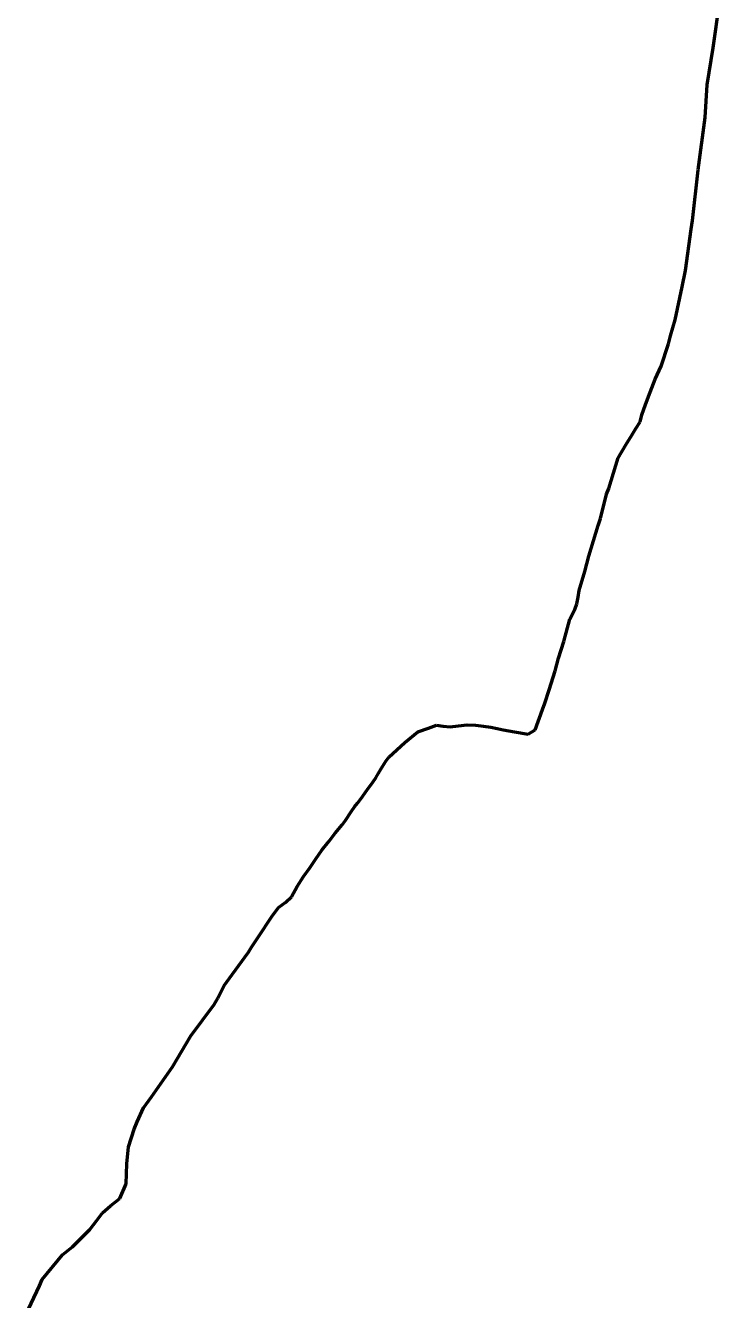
# Model space of a CAD drawing. Header units: inches. Extents: x 0 to 210, y 43 to 254.
# Drawn here: x 110.91 to 123.78, y 72.18 to 95.82 of the extents above; entities that cross this region are included whole.
import ezdxf

# ---------------------------------------------------------------- set-up
doc = ezdxf.new("R2010")
doc.units = ezdxf.units.IN
doc.header["$MEASUREMENT"] = 0
doc.layers.add('Layer 1', color=7, linetype='Continuous')

# ---------------------------------------------------------------- blocks, each defined once
blk = doc.blocks.new('block 661')
at = {"layer": 'Layer 1', "color": 12, "lineweight": 70, "true_color": 0xcc0000}
blk.add_lwpolyline([(110.91, 71.899), (111.168, 72.449)], dxfattribs=at)
blk = doc.blocks.new('block 662')
at = {"layer": 'Layer 1', "color": 12, "lineweight": 70, "true_color": 0xcc0000}
blk.add_lwpolyline([(111.168, 72.449), (111.22, 72.567)], dxfattribs=at)
blk = doc.blocks.new('block 663')
at = {"layer": 'Layer 1', "color": 12, "lineweight": 70, "true_color": 0xcc0000}
blk.add_lwpolyline([(111.22, 72.567), (111.595, 73.022)], dxfattribs=at)
blk = doc.blocks.new('block 664')
at = {"layer": 'Layer 1', "color": 12, "lineweight": 70, "true_color": 0xcc0000}
blk.add_lwpolyline([(111.595, 73.022), (111.784, 73.174)], dxfattribs=at)
blk = doc.blocks.new('block 665')
at = {"layer": 'Layer 1', "color": 12, "lineweight": 70, "true_color": 0xcc0000}
blk.add_lwpolyline([(111.784, 73.174), (111.951, 73.335)], dxfattribs=at)
blk = doc.blocks.new('block 666')
at = {"layer": 'Layer 1', "color": 12, "lineweight": 70, "true_color": 0xcc0000}
blk.add_lwpolyline([(111.951, 73.335), (112.1, 73.494)], dxfattribs=at)
blk = doc.blocks.new('block 667')
at = {"layer": 'Layer 1', "color": 12, "lineweight": 70, "true_color": 0xcc0000}
blk.add_lwpolyline([(112.1, 73.494), (112.227, 73.652)], dxfattribs=at)
blk = doc.blocks.new('block 668')
at = {"layer": 'Layer 1', "color": 12, "lineweight": 70, "true_color": 0xcc0000}
blk.add_lwpolyline([(112.227, 73.652), (112.339, 73.8)], dxfattribs=at)
blk = doc.blocks.new('block 669')
at = {"layer": 'Layer 1', "color": 12, "lineweight": 70, "true_color": 0xcc0000}
blk.add_lwpolyline([(112.339, 73.8), (112.489, 73.932)], dxfattribs=at)
blk = doc.blocks.new('block 670')
at = {"layer": 'Layer 1', "color": 12, "lineweight": 70, "true_color": 0xcc0000}
blk.add_lwpolyline([(112.489, 73.932), (112.658, 74.067)], dxfattribs=at)
blk = doc.blocks.new('block 671')
at = {"layer": 'Layer 1', "color": 12, "lineweight": 70, "true_color": 0xcc0000}
blk.add_lwpolyline([(112.658, 74.067), (112.775, 74.34)], dxfattribs=at)
blk = doc.blocks.new('block 672')
at = {"layer": 'Layer 1', "color": 12, "lineweight": 70, "true_color": 0xcc0000}
blk.add_lwpolyline([(112.775, 74.34), (112.789, 74.71)], dxfattribs=at)
blk = doc.blocks.new('block 673')
at = {"layer": 'Layer 1', "color": 12, "lineweight": 70, "true_color": 0xcc0000}
blk.add_lwpolyline([(112.789, 74.71), (112.822, 75.027)], dxfattribs=at)
blk = doc.blocks.new('block 674')
at = {"layer": 'Layer 1', "color": 12, "lineweight": 70, "true_color": 0xcc0000}
blk.add_lwpolyline([(112.822, 75.027), (112.928, 75.351)], dxfattribs=at)
blk = doc.blocks.new('block 675')
at = {"layer": 'Layer 1', "color": 12, "lineweight": 70, "true_color": 0xcc0000}
blk.add_lwpolyline([(112.928, 75.351), (112.978, 75.492)], dxfattribs=at)
blk = doc.blocks.new('block 676')
at = {"layer": 'Layer 1', "color": 12, "lineweight": 70, "true_color": 0xcc0000}
blk.add_lwpolyline([(112.978, 75.492), (113.097, 75.752)], dxfattribs=at)
blk = doc.blocks.new('block 677')
at = {"layer": 'Layer 1', "color": 12, "lineweight": 70, "true_color": 0xcc0000}
blk.add_lwpolyline([(113.097, 75.752), (113.244, 75.954)], dxfattribs=at)
blk = doc.blocks.new('block 678')
at = {"layer": 'Layer 1', "color": 12, "lineweight": 70, "true_color": 0xcc0000}
blk.add_lwpolyline([(113.244, 75.954), (113.634, 76.507)], dxfattribs=at)
blk = doc.blocks.new('block 679')
at = {"layer": 'Layer 1', "color": 12, "lineweight": 70, "true_color": 0xcc0000}
blk.add_lwpolyline([(113.634, 76.507), (113.975, 77.083)], dxfattribs=at)
blk = doc.blocks.new('block 680')
at = {"layer": 'Layer 1', "color": 12, "lineweight": 70, "true_color": 0xcc0000}
blk.add_lwpolyline([(113.975, 77.083), (114.408, 77.667)], dxfattribs=at)
blk = doc.blocks.new('block 681')
at = {"layer": 'Layer 1', "color": 12, "lineweight": 70, "true_color": 0xcc0000}
blk.add_lwpolyline([(114.408, 77.667), (114.474, 77.785)], dxfattribs=at)
blk = doc.blocks.new('block 682')
at = {"layer": 'Layer 1', "color": 12, "lineweight": 70, "true_color": 0xcc0000}
blk.add_lwpolyline([(114.474, 77.785), (114.595, 78.017)], dxfattribs=at)
blk = doc.blocks.new('block 683')
at = {"layer": 'Layer 1', "color": 12, "lineweight": 70, "true_color": 0xcc0000}
blk.add_lwpolyline([(114.595, 78.017), (114.743, 78.223)], dxfattribs=at)
blk = doc.blocks.new('block 684')
at = {"layer": 'Layer 1', "color": 12, "lineweight": 70, "true_color": 0xcc0000}
blk.add_lwpolyline([(114.743, 78.223), (115.045, 78.637)], dxfattribs=at)
blk = doc.blocks.new('block 685')
at = {"layer": 'Layer 1', "color": 12, "lineweight": 70, "true_color": 0xcc0000}
blk.add_lwpolyline([(115.045, 78.637), (115.101, 78.728)], dxfattribs=at)
blk = doc.blocks.new('block 686')
at = {"layer": 'Layer 1', "color": 12, "lineweight": 70, "true_color": 0xcc0000}
blk.add_lwpolyline([(115.101, 78.728), (115.227, 78.917)], dxfattribs=at)
blk = doc.blocks.new('block 687')
at = {"layer": 'Layer 1', "color": 12, "lineweight": 70, "true_color": 0xcc0000}
blk.add_lwpolyline([(115.227, 78.917), (115.475, 79.298)], dxfattribs=at)
blk = doc.blocks.new('block 688')
at = {"layer": 'Layer 1', "color": 12, "lineweight": 70, "true_color": 0xcc0000}
blk.add_lwpolyline([(115.475, 79.298), (115.604, 79.467)], dxfattribs=at)
blk = doc.blocks.new('block 689')
at = {"layer": 'Layer 1', "color": 12, "lineweight": 70, "true_color": 0xcc0000}
blk.add_lwpolyline([(115.604, 79.467), (115.737, 79.561)], dxfattribs=at)
blk = doc.blocks.new('block 690')
at = {"layer": 'Layer 1', "color": 12, "lineweight": 70, "true_color": 0xcc0000}
blk.add_lwpolyline([(115.737, 79.561), (115.843, 79.665)], dxfattribs=at)
blk = doc.blocks.new('block 691')
at = {"layer": 'Layer 1', "color": 12, "lineweight": 70, "true_color": 0xcc0000}
blk.add_lwpolyline([(115.843, 79.665), (115.947, 79.854)], dxfattribs=at)
blk = doc.blocks.new('block 692')
at = {"layer": 'Layer 1', "color": 12, "lineweight": 70, "true_color": 0xcc0000}
blk.add_lwpolyline([(115.947, 79.854), (116.064, 80.04)], dxfattribs=at)
blk = doc.blocks.new('block 693')
at = {"layer": 'Layer 1', "color": 12, "lineweight": 70, "true_color": 0xcc0000}
blk.add_lwpolyline([(116.064, 80.04), (116.185, 80.198)], dxfattribs=at)
blk = doc.blocks.new('block 694')
at = {"layer": 'Layer 1', "color": 12, "lineweight": 70, "true_color": 0xcc0000}
blk.add_lwpolyline([(116.185, 80.198), (116.291, 80.367)], dxfattribs=at)
blk = doc.blocks.new('block 695')
at = {"layer": 'Layer 1', "color": 12, "lineweight": 70, "true_color": 0xcc0000}
blk.add_lwpolyline([(116.291, 80.367), (116.405, 80.528)], dxfattribs=at)
blk = doc.blocks.new('block 696')
at = {"layer": 'Layer 1', "color": 12, "lineweight": 70, "true_color": 0xcc0000}
blk.add_lwpolyline([(116.405, 80.528), (116.532, 80.687)], dxfattribs=at)
blk = doc.blocks.new('block 697')
at = {"layer": 'Layer 1', "color": 12, "lineweight": 70, "true_color": 0xcc0000}
blk.add_lwpolyline([(116.532, 80.687), (116.655, 80.842)], dxfattribs=at)
blk = doc.blocks.new('block 698')
at = {"layer": 'Layer 1', "color": 12, "lineweight": 70, "true_color": 0xcc0000}
blk.add_lwpolyline([(116.655, 80.842), (116.78, 80.997)], dxfattribs=at)
blk = doc.blocks.new('block 699')
at = {"layer": 'Layer 1', "color": 12, "lineweight": 70, "true_color": 0xcc0000}
blk.add_lwpolyline([(116.78, 80.997), (116.838, 81.075)], dxfattribs=at)
blk = doc.blocks.new('block 700')
at = {"layer": 'Layer 1', "color": 12, "lineweight": 70, "true_color": 0xcc0000}
blk.add_lwpolyline([(116.838, 81.075), (116.957, 81.25)], dxfattribs=at)
blk = doc.blocks.new('block 701')
at = {"layer": 'Layer 1', "color": 12, "lineweight": 70, "true_color": 0xcc0000}
blk.add_lwpolyline([(116.957, 81.25), (117.011, 81.33)], dxfattribs=at)
blk = doc.blocks.new('block 702')
at = {"layer": 'Layer 1', "color": 12, "lineweight": 70, "true_color": 0xcc0000}
blk.add_lwpolyline([(117.011, 81.33), (117.067, 81.401)], dxfattribs=at)
blk = doc.blocks.new('block 703')
at = {"layer": 'Layer 1', "color": 12, "lineweight": 70, "true_color": 0xcc0000}
blk.add_lwpolyline([(117.067, 81.401), (117.127, 81.482)], dxfattribs=at)
blk = doc.blocks.new('block 704')
at = {"layer": 'Layer 1', "color": 12, "lineweight": 70, "true_color": 0xcc0000}
blk.add_lwpolyline([(117.127, 81.482), (117.244, 81.647)], dxfattribs=at)
blk = doc.blocks.new('block 705')
at = {"layer": 'Layer 1', "color": 12, "lineweight": 70, "true_color": 0xcc0000}
blk.add_lwpolyline([(117.244, 81.647), (117.35, 81.792)], dxfattribs=at)
blk = doc.blocks.new('block 706')
at = {"layer": 'Layer 1', "color": 12, "lineweight": 70, "true_color": 0xcc0000}
blk.add_lwpolyline([(117.35, 81.792), (117.404, 81.87)], dxfattribs=at)
blk = doc.blocks.new('block 707')
at = {"layer": 'Layer 1', "color": 12, "lineweight": 70, "true_color": 0xcc0000}
blk.add_lwpolyline([(117.404, 81.87), (117.454, 81.954)], dxfattribs=at)
blk = doc.blocks.new('block 708')
at = {"layer": 'Layer 1', "color": 12, "lineweight": 70, "true_color": 0xcc0000}
blk.add_lwpolyline([(117.454, 81.954), (117.5, 82.028)], dxfattribs=at)
blk = doc.blocks.new('block 709')
at = {"layer": 'Layer 1', "color": 12, "lineweight": 70, "true_color": 0xcc0000}
blk.add_lwpolyline([(117.5, 82.028), (117.591, 82.177)], dxfattribs=at)
blk = doc.blocks.new('block 710')
at = {"layer": 'Layer 1', "color": 12, "lineweight": 70, "true_color": 0xcc0000}
blk.add_lwpolyline([(117.591, 82.177), (117.649, 82.254)], dxfattribs=at)
blk = doc.blocks.new('block 711')
at = {"layer": 'Layer 1', "color": 12, "lineweight": 70, "true_color": 0xcc0000}
blk.add_lwpolyline([(117.649, 82.254), (117.945, 82.524)], dxfattribs=at)
blk = doc.blocks.new('block 712')
at = {"layer": 'Layer 1', "color": 12, "lineweight": 70, "true_color": 0xcc0000}
blk.add_lwpolyline([(117.945, 82.524), (118.184, 82.72)], dxfattribs=at)
blk = doc.blocks.new('block 713')
at = {"layer": 'Layer 1', "color": 12, "lineweight": 70, "true_color": 0xcc0000}
blk.add_lwpolyline([(118.184, 82.72), (118.382, 82.794)], dxfattribs=at)
blk = doc.blocks.new('block 714')
at = {"layer": 'Layer 1', "color": 12, "lineweight": 70, "true_color": 0xcc0000}
blk.add_lwpolyline([(118.382, 82.794), (118.532, 82.848)], dxfattribs=at)
blk = doc.blocks.new('block 715')
at = {"layer": 'Layer 1', "color": 12, "lineweight": 70, "true_color": 0xcc0000}
blk.add_lwpolyline([(118.532, 82.848), (118.655, 82.831)], dxfattribs=at)
blk = doc.blocks.new('block 716')
at = {"layer": 'Layer 1', "color": 12, "lineweight": 70, "true_color": 0xcc0000}
blk.add_lwpolyline([(118.655, 82.831), (118.786, 82.817)], dxfattribs=at)
blk = doc.blocks.new('block 717')
at = {"layer": 'Layer 1', "color": 12, "lineweight": 70, "true_color": 0xcc0000}
blk.add_lwpolyline([(118.786, 82.817), (118.94, 82.834)], dxfattribs=at)
blk = doc.blocks.new('block 718')
at = {"layer": 'Layer 1', "color": 12, "lineweight": 70, "true_color": 0xcc0000}
blk.add_lwpolyline([(118.94, 82.834), (119.1, 82.851)], dxfattribs=at)
blk = doc.blocks.new('block 719')
at = {"layer": 'Layer 1', "color": 12, "lineweight": 70, "true_color": 0xcc0000}
blk.add_lwpolyline([(119.1, 82.851), (119.256, 82.848)], dxfattribs=at)
blk = doc.blocks.new('block 720')
at = {"layer": 'Layer 1', "color": 12, "lineweight": 70, "true_color": 0xcc0000}
blk.add_lwpolyline([(119.256, 82.848), (119.403, 82.831)], dxfattribs=at)
blk = doc.blocks.new('block 721')
at = {"layer": 'Layer 1', "color": 12, "lineweight": 70, "true_color": 0xcc0000}
blk.add_lwpolyline([(119.403, 82.831), (119.539, 82.807)], dxfattribs=at)
blk = doc.blocks.new('block 722')
at = {"layer": 'Layer 1', "color": 12, "lineweight": 70, "true_color": 0xcc0000}
blk.add_lwpolyline([(119.539, 82.807), (119.655, 82.784)], dxfattribs=at)
blk = doc.blocks.new('block 723')
at = {"layer": 'Layer 1', "color": 12, "lineweight": 70, "true_color": 0xcc0000}
blk.add_lwpolyline([(119.655, 82.784), (119.768, 82.76)], dxfattribs=at)
blk = doc.blocks.new('block 724')
at = {"layer": 'Layer 1', "color": 12, "lineweight": 70, "true_color": 0xcc0000}
blk.add_lwpolyline([(119.768, 82.76), (119.978, 82.726)], dxfattribs=at)
blk = doc.blocks.new('block 725')
at = {"layer": 'Layer 1', "color": 12, "lineweight": 70, "true_color": 0xcc0000}
blk.add_lwpolyline([(119.978, 82.726), (120.234, 82.682)], dxfattribs=at)
blk = doc.blocks.new('block 726')
at = {"layer": 'Layer 1', "color": 12, "lineweight": 70, "true_color": 0xcc0000}
blk.add_lwpolyline([(120.234, 82.682), (120.363, 82.76)], dxfattribs=at)
blk = doc.blocks.new('block 727')
at = {"layer": 'Layer 1', "color": 12, "lineweight": 70, "true_color": 0xcc0000}
blk.add_lwpolyline([(120.363, 82.76), (120.5, 83.137)], dxfattribs=at)
blk = doc.blocks.new('block 728')
at = {"layer": 'Layer 1', "color": 12, "lineweight": 70, "true_color": 0xcc0000}
blk.add_lwpolyline([(120.5, 83.137), (120.539, 83.256)], dxfattribs=at)
blk = doc.blocks.new('block 729')
at = {"layer": 'Layer 1', "color": 12, "lineweight": 70, "true_color": 0xcc0000}
blk.add_lwpolyline([(120.539, 83.256), (120.621, 83.505)], dxfattribs=at)
blk = doc.blocks.new('block 730')
at = {"layer": 'Layer 1', "color": 12, "lineweight": 70, "true_color": 0xcc0000}
blk.add_lwpolyline([(120.621, 83.505), (120.693, 83.738)], dxfattribs=at)
blk = doc.blocks.new('block 731')
at = {"layer": 'Layer 1', "color": 12, "lineweight": 70, "true_color": 0xcc0000}
blk.add_lwpolyline([(120.693, 83.738), (120.729, 83.855)], dxfattribs=at)
blk = doc.blocks.new('block 732')
at = {"layer": 'Layer 1', "color": 12, "lineweight": 70, "true_color": 0xcc0000}
blk.add_lwpolyline([(120.729, 83.855), (120.795, 84.088)], dxfattribs=at)
blk = doc.blocks.new('block 733')
at = {"layer": 'Layer 1', "color": 12, "lineweight": 70, "true_color": 0xcc0000}
blk.add_lwpolyline([(120.795, 84.088), (120.895, 84.401)], dxfattribs=at)
blk = doc.blocks.new('block 734')
at = {"layer": 'Layer 1', "color": 12, "lineweight": 70, "true_color": 0xcc0000}
blk.add_lwpolyline([(120.895, 84.401), (121.006, 84.813)], dxfattribs=at)
blk = doc.blocks.new('block 735')
at = {"layer": 'Layer 1', "color": 12, "lineweight": 70, "true_color": 0xcc0000}
blk.add_lwpolyline([(121.006, 84.813), (121.095, 84.992)], dxfattribs=at)
blk = doc.blocks.new('block 736')
at = {"layer": 'Layer 1', "color": 12, "lineweight": 70, "true_color": 0xcc0000}
blk.add_lwpolyline([(121.095, 84.992), (121.133, 85.096)], dxfattribs=at)
blk = doc.blocks.new('block 737')
at = {"layer": 'Layer 1', "color": 12, "lineweight": 70, "true_color": 0xcc0000}
blk.add_lwpolyline([(121.133, 85.096), (121.158, 85.221)], dxfattribs=at)
blk = doc.blocks.new('block 738')
at = {"layer": 'Layer 1', "color": 12, "lineweight": 70, "true_color": 0xcc0000}
blk.add_lwpolyline([(121.158, 85.221), (121.179, 85.342)], dxfattribs=at)
blk = doc.blocks.new('block 739')
at = {"layer": 'Layer 1', "color": 12, "lineweight": 70, "true_color": 0xcc0000}
blk.add_lwpolyline([(121.179, 85.342), (121.284, 85.696)], dxfattribs=at)
blk = doc.blocks.new('block 740')
at = {"layer": 'Layer 1', "color": 12, "lineweight": 70, "true_color": 0xcc0000}
blk.add_lwpolyline([(121.284, 85.696), (121.359, 85.982)], dxfattribs=at)
blk = doc.blocks.new('block 741')
at = {"layer": 'Layer 1', "color": 12, "lineweight": 70, "true_color": 0xcc0000}
blk.add_lwpolyline([(121.359, 85.982), (121.53, 86.552)], dxfattribs=at)
blk = doc.blocks.new('block 742')
at = {"layer": 'Layer 1', "color": 12, "lineweight": 70, "true_color": 0xcc0000}
blk.add_lwpolyline([(121.53, 86.552), (121.572, 86.677)], dxfattribs=at)
blk = doc.blocks.new('block 743')
at = {"layer": 'Layer 1', "color": 12, "lineweight": 70, "true_color": 0xcc0000}
blk.add_lwpolyline([(121.572, 86.677), (121.682, 87.129)], dxfattribs=at)
blk = doc.blocks.new('block 744')
at = {"layer": 'Layer 1', "color": 12, "lineweight": 70, "true_color": 0xcc0000}
blk.add_lwpolyline([(121.682, 87.129), (121.725, 87.236)], dxfattribs=at)
blk = doc.blocks.new('block 745')
at = {"layer": 'Layer 1', "color": 12, "lineweight": 70, "true_color": 0xcc0000}
blk.add_lwpolyline([(121.725, 87.236), (121.898, 87.803)], dxfattribs=at)
blk = doc.blocks.new('block 746')
at = {"layer": 'Layer 1', "color": 12, "lineweight": 70, "true_color": 0xcc0000}
blk.add_lwpolyline([(121.898, 87.803), (122.042, 88.045)], dxfattribs=at)
blk = doc.blocks.new('block 747')
at = {"layer": 'Layer 1', "color": 12, "lineweight": 70, "true_color": 0xcc0000}
blk.add_lwpolyline([(122.042, 88.045), (122.152, 88.224)], dxfattribs=at)
blk = doc.blocks.new('block 748')
at = {"layer": 'Layer 1', "color": 12, "lineweight": 70, "true_color": 0xcc0000}
blk.add_lwpolyline([(122.152, 88.224), (122.225, 88.352)], dxfattribs=at)
blk = doc.blocks.new('block 749')
at = {"layer": 'Layer 1', "color": 12, "lineweight": 70, "true_color": 0xcc0000}
blk.add_lwpolyline([(122.225, 88.352), (122.308, 88.473)], dxfattribs=at)
blk = doc.blocks.new('block 750')
at = {"layer": 'Layer 1', "color": 12, "lineweight": 70, "true_color": 0xcc0000}
blk.add_lwpolyline([(122.308, 88.473), (122.342, 88.601)], dxfattribs=at)
blk = doc.blocks.new('block 751')
at = {"layer": 'Layer 1', "color": 12, "lineweight": 70, "true_color": 0xcc0000}
blk.add_lwpolyline([(122.342, 88.601), (122.41, 88.794)], dxfattribs=at)
blk = doc.blocks.new('block 752')
at = {"layer": 'Layer 1', "color": 12, "lineweight": 70, "true_color": 0xcc0000}
blk.add_lwpolyline([(122.41, 88.794), (122.496, 89.023)], dxfattribs=at)
blk = doc.blocks.new('block 753')
at = {"layer": 'Layer 1', "color": 12, "lineweight": 70, "true_color": 0xcc0000}
blk.add_lwpolyline([(122.496, 89.023), (122.589, 89.266)], dxfattribs=at)
blk = doc.blocks.new('block 754')
at = {"layer": 'Layer 1', "color": 12, "lineweight": 70, "true_color": 0xcc0000}
blk.add_lwpolyline([(122.589, 89.266), (122.699, 89.508)], dxfattribs=at)
blk = doc.blocks.new('block 755')
at = {"layer": 'Layer 1', "color": 12, "lineweight": 70, "true_color": 0xcc0000}
blk.add_lwpolyline([(122.699, 89.508), (122.833, 89.92)], dxfattribs=at)
blk = doc.blocks.new('block 756')
at = {"layer": 'Layer 1', "color": 12, "lineweight": 70, "true_color": 0xcc0000}
blk.add_lwpolyline([(122.833, 89.92), (122.872, 90.068)], dxfattribs=at)
blk = doc.blocks.new('block 757')
at = {"layer": 'Layer 1', "color": 12, "lineweight": 70, "true_color": 0xcc0000}
blk.add_lwpolyline([(122.872, 90.068), (122.959, 90.365)], dxfattribs=at)
blk = doc.blocks.new('block 758')
at = {"layer": 'Layer 1', "color": 12, "lineweight": 70, "true_color": 0xcc0000}
blk.add_lwpolyline([(122.959, 90.365), (123.09, 90.978)], dxfattribs=at)
blk = doc.blocks.new('block 759')
at = {"layer": 'Layer 1', "color": 12, "lineweight": 70, "true_color": 0xcc0000}
blk.add_lwpolyline([(123.09, 90.978), (123.147, 91.281)], dxfattribs=at)
blk = doc.blocks.new('block 760')
at = {"layer": 'Layer 1', "color": 12, "lineweight": 70, "true_color": 0xcc0000}
blk.add_lwpolyline([(123.147, 91.281), (123.257, 92.047)], dxfattribs=at)
blk = doc.blocks.new('block 761')
at = {"layer": 'Layer 1', "color": 12, "lineweight": 70, "true_color": 0xcc0000}
blk.add_lwpolyline([(123.257, 92.047), (123.28, 92.205)], dxfattribs=at)
blk = doc.blocks.new('block 762')
at = {"layer": 'Layer 1', "color": 12, "lineweight": 70, "true_color": 0xcc0000}
blk.add_lwpolyline([(123.28, 92.205), (123.384, 93.145)], dxfattribs=at)
blk = doc.blocks.new('block 763')
at = {"layer": 'Layer 1', "color": 12, "lineweight": 70, "true_color": 0xcc0000}
blk.add_lwpolyline([(123.384, 93.145), (123.511, 94.12)], dxfattribs=at)
blk = doc.blocks.new('block 764')
at = {"layer": 'Layer 1', "color": 12, "lineweight": 70, "true_color": 0xcc0000}
blk.add_lwpolyline([(123.511, 94.12), (123.551, 94.726)], dxfattribs=at)
blk = doc.blocks.new('block 765')
at = {"layer": 'Layer 1', "color": 12, "lineweight": 70, "true_color": 0xcc0000}
blk.add_lwpolyline([(123.551, 94.726), (123.663, 95.411)], dxfattribs=at)
blk = doc.blocks.new('block 766')
at = {"layer": 'Layer 1', "color": 12, "lineweight": 70, "true_color": 0xcc0000}
blk.add_lwpolyline([(123.663, 95.411), (123.779, 96.237)], dxfattribs=at)
blk = doc.blocks.new('block 2')
at = {"layer": 'Layer 1'}
for name in ['block 766', 'block 765', 'block 764', 'block 763', 'block 762', 'block 760', 'block 761', 'block 759', 'block 758', 'block 757', 'block 755', 'block 756', 'block 754', 'block 753', 'block 752', 'block 751', 'block 749', 'block 750', 'block 747', 'block 748', 'block 746', 'block 745', 'block 743', 'block 744', 'block 741', 'block 742', 'block 740', 'block 739', 'block 737', 'block 738', 'block 735', 'block 736', 'block 734', 'block 733', 'block 732', 'block 730', 'block 731', 'block 729', 'block 728', 'block 727', 'block 713', 'block 714', 'block 715', 'block 716', 'block 717', 'block 718', 'block 719', 'block 720', 'block 721', 'block 722', 'block 723', 'block 712', 'block 724', 'block 725', 'block 726', 'block 711', 'block 709', 'block 710', 'block 706', 'block 707', 'block 708', 'block 704', 'block 705', 'block 702', 'block 703', 'block 700', 'block 701', 'block 698', 'block 699', 'block 696', 'block 697', 'block 695', 'block 693', 'block 694', 'block 692', 'block 691', 'block 688', 'block 689', 'block 690', 'block 687', 'block 686', 'block 684', 'block 685', 'block 683', 'block 682', 'block 680', 'block 681', 'block 679', 'block 678', 'block 677', 'block 676', 'block 675', 'block 674', 'block 673', 'block 672', 'block 671', 'block 670', 'block 668', 'block 669', 'block 667', 'block 665', 'block 666', 'block 664', 'block 663', 'block 661', 'block 662']:
    blk.add_blockref(name, (0, 0), dxfattribs=at)

msp = doc.modelspace()

# ---------------------------------------------------------------- block references
at = {"layer": 'Layer 1'}
msp.add_blockref('block 2', (0, 0), dxfattribs=at)

doc.saveas('drawing.dxf')
